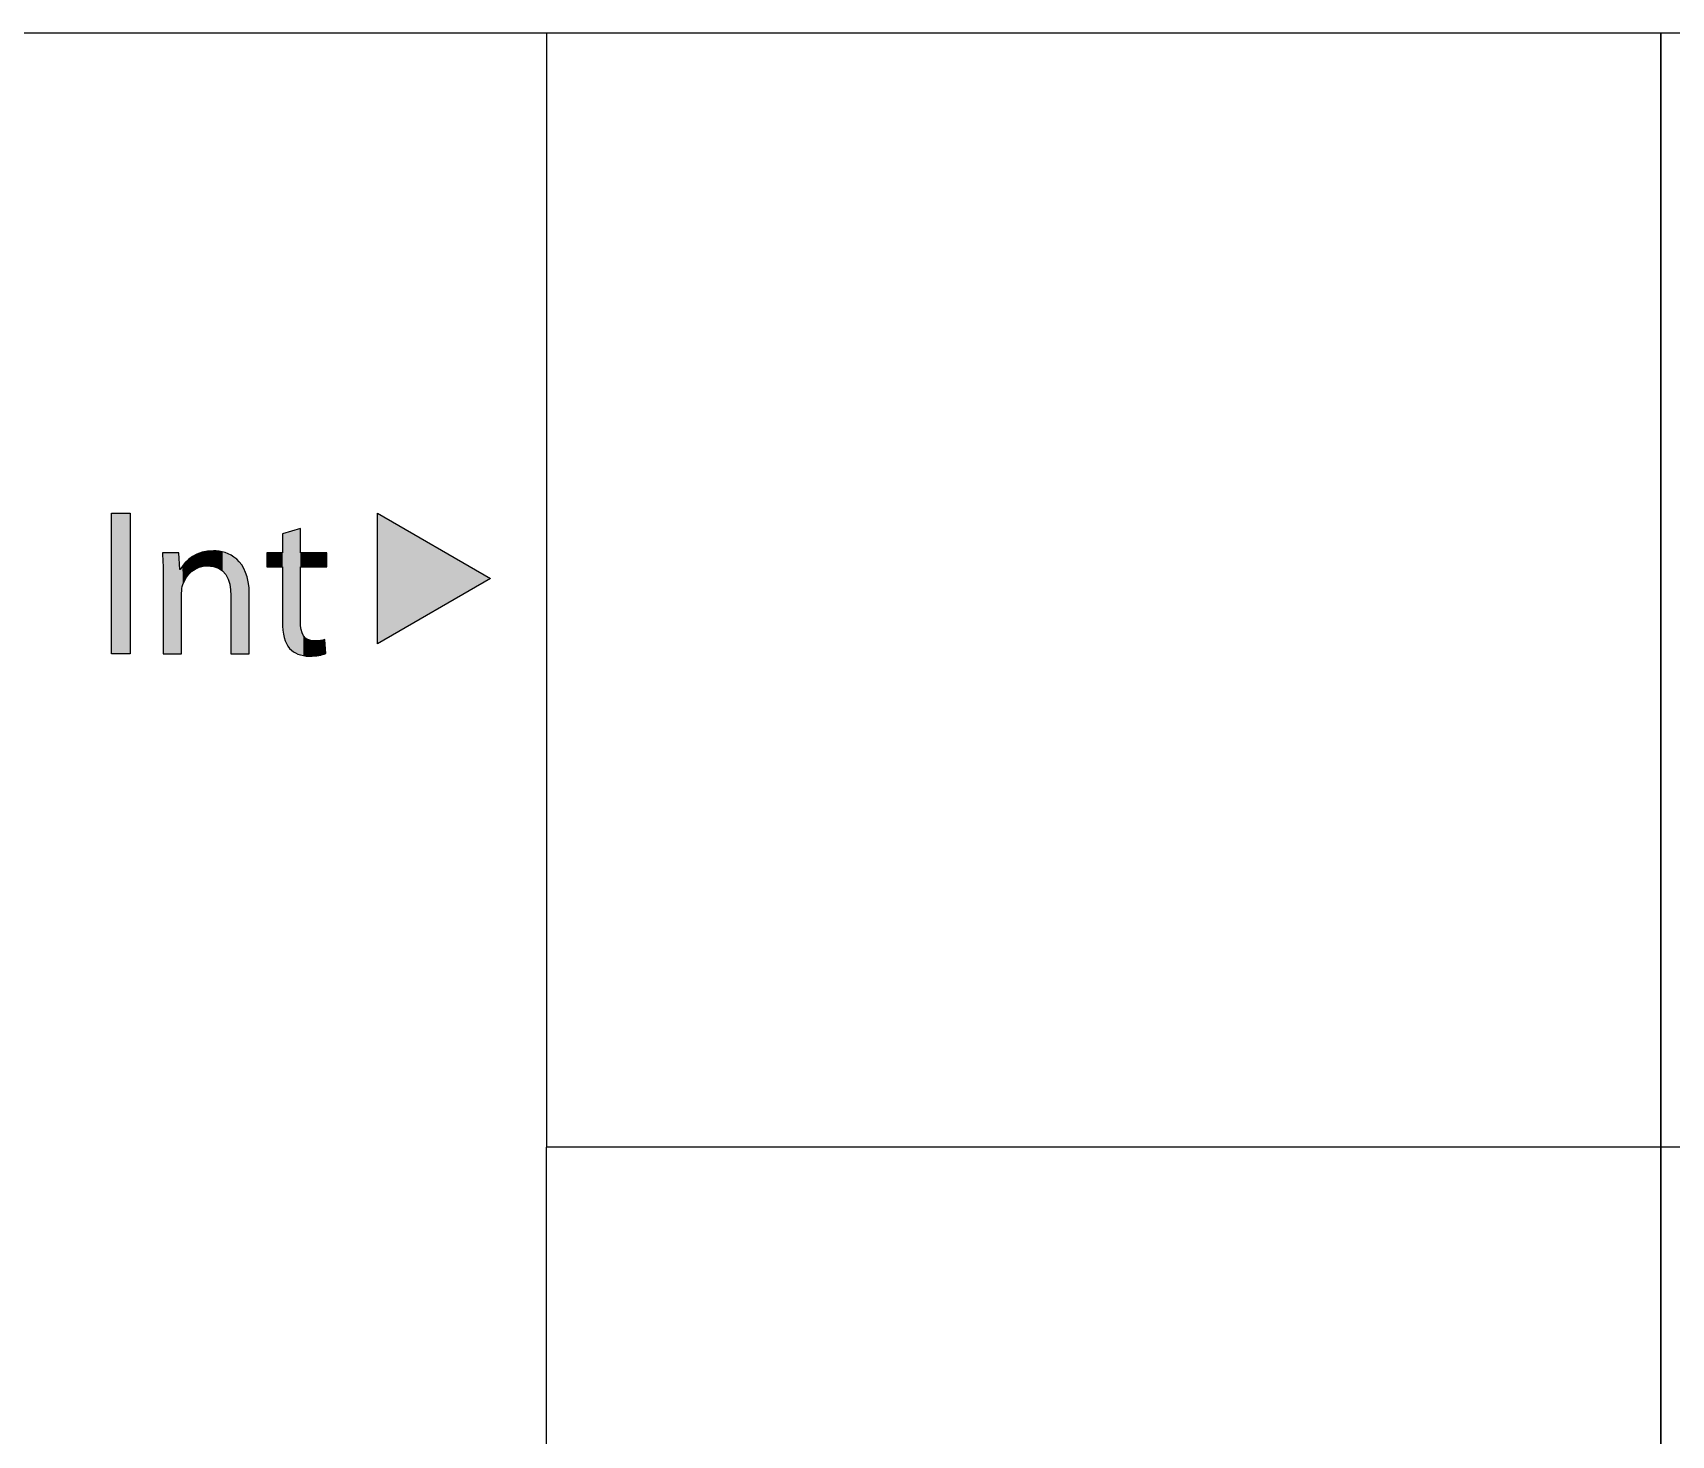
# Model space of a CAD drawing. Extents: x 0 to 360, y -268 to 0.
# Drawn here: x 219.63 to 243.15, y -160.13 to -140 of the extents above; entities that cross this region are included whole.
import ezdxf

# ---------------------------------------------------------------- set-up
doc = ezdxf.new("R2010")
doc.units = 0
doc.linetypes.add('AI-LINETYPE-7', pattern=[8.519513, 4.259756, -4.259756])
doc.layers.add('LAYER_1', color=7, linetype='CONTINUOUS')

# ---------------------------------------------------------------- blocks, each defined once
blk = doc.blocks.new('BLOCK_19')
at = {"layer": 'LAYER_1', "color": 250, "linetype": 'AI-LINETYPE-7'}
blk.add_lwpolyline([(121.377, -140), (340.754, -140)], dxfattribs=at)
blk = doc.blocks.new('BLOCK_18')
at = {"layer": 'LAYER_1'}
blk.add_blockref('BLOCK_19', (0, 0), dxfattribs=at)
blk = doc.blocks.new('*U312')
at = {"layer": 'LAYER_1', "color": 250, "extrusion": (0, 0, -1)}
for points in [[(-220.761, -148.917), (-220.761, -146.896), (-221.025, -148.917)], [(-221.025, -148.917), (-220.761, -146.896), (-221.025, -146.896)]]:
    blk.add_solid(points, dxfattribs=at)
blk = doc.blocks.new('*U313')
at = {"layer": 'LAYER_1', "color": 250, "extrusion": (0, 0, -1)}
for points in [[(-221.499, -147.65), (-221.49, -147.466), (-221.499, -147.466)], [(-221.502, -147.859), (-221.499, -147.466), (-221.502, -147.466)], [(-221.502, -148.917), (-221.502, -147.466), (-221.724, -148.917)], [(-221.724, -148.917), (-221.502, -147.466), (-221.724, -147.466)], [(-221.724, -148.917), (-221.724, -147.466), (-221.739, -148.917)], [(-221.739, -148.917), (-221.724, -147.466), (-221.739, -147.706)], [(-222.059, -147.662), (-222.059, -147.459), (-222.075, -147.657)], [(-222.075, -147.657), (-222.075, -147.455), (-222.137, -147.652)], [(-222.295, -147.686), (-222.225, -147.436), (-222.295, -147.441)], [(-222.304, -147.692), (-222.295, -147.441), (-222.304, -147.442)], [(-222.353, -147.726), (-222.304, -147.442), (-222.353, -147.454)], [(-222.39, -147.768), (-222.353, -147.454), (-222.39, -147.462)], [(-222.399, -147.778), (-222.39, -147.462), (-222.399, -147.466)], [(-222.433, -147.842), (-222.399, -147.466), (-222.433, -147.481)], [(-221.739, -148.917), (-221.739, -147.706), (-221.745, -148.917)], [(-221.745, -148.917), (-221.739, -147.706), (-221.745, -147.706)], [(-221.745, -148.917), (-221.745, -147.706), (-221.766, -148.917)], [(-221.766, -148.045), (-221.766, -147.672), (-221.77, -147.979)], [(-221.77, -147.979), (-221.77, -147.665), (-221.776, -147.954)], [(-221.776, -147.954), (-221.776, -147.655), (-221.784, -147.922)], [(-221.784, -147.922), (-221.784, -147.646), (-221.806, -147.868)], [(-221.806, -147.868), (-221.806, -147.62), (-221.816, -147.85)], [(-221.816, -147.85), (-221.816, -147.607), (-221.835, -147.817)], [(-221.835, -147.817), (-221.835, -147.589), (-221.865, -147.78)], [(-221.865, -147.78), (-221.865, -147.561), (-221.872, -147.772)], [(-221.872, -147.772), (-221.872, -147.556), (-221.914, -147.732)], [(-221.914, -147.732), (-221.914, -147.525), (-221.922, -147.727)], [(-221.922, -147.727), (-221.922, -147.52), (-221.963, -147.698)], [(-221.963, -147.698), (-221.963, -147.498), (-221.986, -147.687)], [(-221.986, -147.687), (-221.986, -147.486), (-222.017, -147.673)], [(-222.017, -147.673), (-222.017, -147.474), (-222.059, -147.662)], [(-222.456, -147.915), (-222.433, -147.481), (-222.456, -147.492)], [(-222.469, -147.995), (-222.456, -147.492), (-222.469, -147.497)], [(-222.474, -148.081), (-222.469, -147.497), (-222.474, -147.499)], [(-222.474, -148.917), (-222.474, -147.499), (-222.475, -148.917)], [(-222.475, -148.917), (-222.474, -147.499), (-222.475, -147.5)], [(-222.475, -148.917), (-222.475, -147.5), (-222.556, -148.917)], [(-222.556, -148.917), (-222.475, -147.5), (-222.556, -147.558)], [(-222.556, -148.917), (-222.556, -147.558), (-222.594, -148.917)], [(-222.594, -148.917), (-222.556, -147.558), (-222.594, -147.596)], [(-222.594, -148.917), (-222.594, -147.596), (-222.628, -148.917)], [(-222.628, -148.917), (-222.594, -147.596), (-222.628, -147.639)], [(-222.628, -148.917), (-222.628, -147.639), (-222.659, -148.917)], [(-222.659, -148.917), (-222.628, -147.639), (-222.659, -147.69)], [(-222.659, -148.917), (-222.659, -147.69), (-222.686, -148.917)], [(-222.686, -148.917), (-222.659, -147.69), (-222.686, -147.747)], [(-222.686, -148.917), (-222.686, -147.747), (-222.707, -148.917)], [(-222.707, -148.917), (-222.686, -147.747), (-222.707, -147.812)], [(-222.707, -148.917), (-222.707, -147.812), (-222.724, -148.917)], [(-222.724, -148.917), (-222.707, -147.812), (-222.724, -147.884)], [(-222.724, -148.917), (-222.724, -147.884), (-222.734, -148.917)], [(-222.734, -148.917), (-222.724, -147.884), (-222.734, -147.965)], [(-222.734, -148.917), (-222.734, -147.965), (-222.737, -148.917)], [(-222.737, -148.917), (-222.734, -147.965), (-222.737, -148.053)]]:
    blk.add_solid(points, dxfattribs=at)
at = {"layer": 'LAYER_1', "color": 250}
for points in [[(221.499, -147.65), (221.499, -147.466), (221.502, -147.859)], [(222.059, -147.662), (222.017, -147.474), (222.059, -147.459)], [(222.075, -147.657), (222.059, -147.459), (222.075, -147.455)], [(222.137, -147.652), (222.075, -147.455), (222.137, -147.442)], [(222.137, -147.652), (222.137, -147.442), (222.138, -147.652)], [(222.138, -147.652), (222.137, -147.442), (222.138, -147.442)], [(222.223, -147.661), (222.138, -147.442), (222.223, -147.436)], [(222.138, -147.652), (222.138, -147.442), (222.223, -147.661)], [(222.223, -147.661), (222.223, -147.436), (222.225, -147.661)], [(222.225, -147.661), (222.223, -147.436), (222.225, -147.436)], [(222.225, -147.661), (222.225, -147.436), (222.295, -147.686)], [(222.295, -147.686), (222.295, -147.441), (222.304, -147.692)], [(222.304, -147.692), (222.304, -147.442), (222.353, -147.726)], [(222.353, -147.726), (222.353, -147.454), (222.39, -147.768)], [(222.39, -147.768), (222.39, -147.462), (222.399, -147.778)], [(222.399, -147.778), (222.399, -147.466), (222.433, -147.842)], [(221.766, -148.917), (221.745, -147.706), (221.766, -147.672)], [(221.77, -147.979), (221.766, -147.672), (221.77, -147.665)], [(221.776, -147.954), (221.77, -147.665), (221.776, -147.655)], [(221.784, -147.922), (221.776, -147.655), (221.784, -147.646)], [(221.806, -147.868), (221.784, -147.646), (221.806, -147.62)], [(221.816, -147.85), (221.806, -147.62), (221.816, -147.607)], [(221.835, -147.817), (221.816, -147.607), (221.835, -147.589)], [(221.865, -147.78), (221.835, -147.589), (221.865, -147.561)], [(221.872, -147.772), (221.865, -147.561), (221.872, -147.556)], [(221.914, -147.732), (221.872, -147.556), (221.914, -147.525)], [(221.922, -147.727), (221.914, -147.525), (221.922, -147.52)], [(221.963, -147.698), (221.922, -147.52), (221.963, -147.498)], [(221.986, -147.687), (221.963, -147.498), (221.986, -147.486)], [(222.017, -147.673), (221.986, -147.486), (222.017, -147.474)], [(222.433, -147.842), (222.433, -147.481), (222.456, -147.915)], [(222.456, -147.915), (222.456, -147.492), (222.469, -147.995)], [(222.469, -147.995), (222.469, -147.497), (222.474, -148.081)]]:
    blk.add_solid(points, dxfattribs=at)
blk = doc.blocks.new('*U314')
at = {"layer": 'LAYER_1', "color": 250}
for points in [[(223.22, -148.578), (223.214, -147.196), (223.22, -147.194)], [(223.214, -148.458), (223.214, -147.196), (223.22, -148.578)], [(223.238, -148.682), (223.22, -147.194), (223.238, -147.189)], [(223.22, -148.578), (223.22, -147.194), (223.238, -148.682)], [(223.27, -148.769), (223.238, -147.189), (223.27, -147.179)], [(223.238, -148.682), (223.238, -147.189), (223.27, -148.769)], [(223.316, -148.839), (223.27, -147.179), (223.316, -147.165)], [(223.27, -148.769), (223.27, -147.179), (223.316, -148.839)], [(223.37, -148.885), (223.316, -147.165), (223.37, -147.149)], [(223.316, -148.839), (223.316, -147.165), (223.37, -148.885)], [(223.436, -148.92), (223.37, -147.149), (223.436, -147.129)], [(223.37, -148.885), (223.37, -147.149), (223.436, -148.92)], [(223.472, -148.931), (223.436, -147.129), (223.472, -147.118)], [(223.436, -148.92), (223.436, -147.129), (223.472, -148.931)], [(222.989, -147.667), (222.989, -147.466), (223.214, -147.667)], [(223.214, -147.667), (222.989, -147.466), (223.214, -147.466)], [(223.472, -148.931), (223.472, -148.449), (223.482, -148.933)], [(223.482, -148.933), (223.482, -148.569), (223.496, -148.937)], [(223.496, -148.937), (223.496, -148.618), (223.513, -148.942)], [(223.513, -148.942), (223.513, -148.653), (223.516, -148.942)], [(223.516, -148.942), (223.516, -148.658), (223.543, -148.945)], [(223.543, -148.945), (223.543, -148.689), (223.577, -148.948)], [(223.577, -148.948), (223.577, -148.712), (223.601, -148.95)], [(223.737, -148.939), (223.67, -148.731), (223.737, -148.728)], [(223.758, -148.933), (223.737, -148.728), (223.758, -148.727)], [(223.823, -148.917), (223.758, -148.727), (223.823, -148.713)]]:
    blk.add_solid(points, dxfattribs=at)
at = {"layer": 'LAYER_1', "color": 250, "extrusion": (0, 0, -1)}
for points in [[(-223.472, -147.667), (-223.472, -147.466), (-223.482, -147.667)], [(-223.482, -147.667), (-223.472, -147.466), (-223.482, -147.466)], [(-223.482, -147.667), (-223.482, -147.466), (-223.496, -147.667)], [(-223.496, -147.667), (-223.482, -147.466), (-223.496, -147.466)], [(-223.496, -147.667), (-223.496, -147.466), (-223.513, -147.667)], [(-223.513, -147.667), (-223.496, -147.466), (-223.513, -147.466)], [(-223.513, -147.667), (-223.513, -147.466), (-223.516, -147.667)], [(-223.516, -147.667), (-223.513, -147.466), (-223.516, -147.466)], [(-223.516, -147.667), (-223.516, -147.466), (-223.543, -147.667)], [(-223.543, -147.667), (-223.516, -147.466), (-223.543, -147.466)], [(-223.543, -147.667), (-223.543, -147.466), (-223.577, -147.667)], [(-223.577, -147.667), (-223.543, -147.466), (-223.577, -147.466)], [(-223.577, -147.667), (-223.577, -147.466), (-223.601, -147.667)], [(-223.601, -147.667), (-223.577, -147.466), (-223.601, -147.466)], [(-223.601, -147.667), (-223.601, -147.466), (-223.619, -147.667)], [(-223.619, -147.667), (-223.601, -147.466), (-223.619, -147.466)], [(-223.619, -147.667), (-223.619, -147.466), (-223.67, -147.667)], [(-223.67, -147.667), (-223.619, -147.466), (-223.67, -147.466)], [(-223.67, -147.667), (-223.67, -147.466), (-223.737, -147.667)], [(-223.737, -147.667), (-223.67, -147.466), (-223.737, -147.466)], [(-223.737, -147.667), (-223.737, -147.466), (-223.758, -147.667)], [(-223.758, -147.667), (-223.737, -147.466), (-223.758, -147.466)], [(-223.758, -147.667), (-223.758, -147.466), (-223.823, -147.667)], [(-223.823, -147.667), (-223.758, -147.466), (-223.823, -147.466)], [(-223.823, -147.667), (-223.823, -147.466), (-223.834, -147.667)], [(-223.834, -147.667), (-223.823, -147.466), (-223.834, -147.466)], [(-223.834, -147.667), (-223.834, -147.466), (-223.85, -147.667)], [(-223.85, -147.667), (-223.834, -147.466), (-223.85, -147.466)], [(-223.482, -148.933), (-223.472, -148.449), (-223.482, -148.569)], [(-223.496, -148.937), (-223.482, -148.569), (-223.496, -148.618)], [(-223.513, -148.942), (-223.496, -148.618), (-223.513, -148.653)], [(-223.516, -148.942), (-223.513, -148.653), (-223.516, -148.658)], [(-223.543, -148.945), (-223.516, -148.658), (-223.543, -148.689)], [(-223.577, -148.948), (-223.543, -148.689), (-223.577, -148.712)], [(-223.601, -148.95), (-223.577, -148.712), (-223.601, -148.72)], [(-223.601, -148.95), (-223.601, -148.72), (-223.619, -148.948)], [(-223.619, -148.948), (-223.601, -148.72), (-223.619, -148.726)], [(-223.619, -148.948), (-223.619, -148.726), (-223.67, -148.944)], [(-223.67, -148.944), (-223.619, -148.726), (-223.67, -148.731)], [(-223.67, -148.944), (-223.67, -148.731), (-223.737, -148.939)], [(-223.737, -148.939), (-223.737, -148.728), (-223.758, -148.933)], [(-223.758, -148.933), (-223.758, -148.727), (-223.823, -148.917)], [(-223.823, -148.917), (-223.823, -148.713), (-223.834, -148.914)]]:
    blk.add_solid(points, dxfattribs=at)
blk = doc.blocks.new('*U315')
at = {"layer": 'LAYER_1', "color": 250, "extrusion": (0, 0, -1)}
blk.add_solid([(-224.576, -148.772), (-224.576, -146.895), (-226.202, -147.834)], dxfattribs=at)
blk = doc.blocks.new('BLOCK_36')
at = {"layer": 'LAYER_1'}
for points in [[(221.025, -146.896), (221.025, -148.917), (220.761, -148.917), (220.761, -146.896), (221.025, -146.896)], [(224.576, -148.772), (224.576, -146.895), (226.202, -147.834), (224.576, -148.772)]]:
    blk.add_lwpolyline(points, dxfattribs=at)
for points, knots in [([(223.472, -147.118), (223.472, -147.118), (223.472, -147.466), (223.472, -147.466), (223.472, -147.466), (223.85, -147.466), (223.85, -147.466), (223.85, -147.466), (223.85, -147.667), (223.85, -147.667), (223.85, -147.667), (223.472, -147.667), (223.472, -147.667), (223.472, -147.667), (223.472, -148.449), (223.472, -148.449), (223.472, -148.629), (223.523, -148.731), (223.67, -148.731), (223.741, -148.731), (223.783, -148.725), (223.823, -148.713), (223.823, -148.713), (223.834, -148.914), (223.834, -148.914), (223.783, -148.932), (223.703, -148.95), (223.601, -148.95), (223.478, -148.95), (223.379, -148.908), (223.316, -148.839), (223.244, -148.758), (223.214, -148.629), (223.214, -148.458), (223.214, -148.458), (223.214, -147.667), (223.214, -147.667), (223.214, -147.667), (222.989, -147.667), (222.989, -147.667), (222.989, -147.667), (222.989, -147.466), (222.989, -147.466), (222.989, -147.466), (223.214, -147.466), (223.214, -147.466), (223.214, -147.466), (223.214, -147.196), (223.214, -147.196), (223.214, -147.196), (223.472, -147.118), (223.472, -147.118)], [0, 0, 0, 0, 1, 1, 1, 2, 2, 2, 3, 3, 3, 4, 4, 4, 5, 5, 5, 6, 6, 6, 7, 7, 7, 8, 8, 8, 9, 9, 9, 10, 10, 10, 11, 11, 11, 12, 12, 12, 13, 13, 13, 14, 14, 14, 15, 15, 15, 16, 16, 16, 17, 17, 17, 17]), ([(221.502, -147.859), (221.502, -147.706), (221.499, -147.586), (221.49, -147.466), (221.49, -147.466), (221.724, -147.466), (221.724, -147.466), (221.724, -147.466), (221.739, -147.706), (221.739, -147.706), (221.739, -147.706), (221.745, -147.706), (221.745, -147.706), (221.817, -147.571), (221.984, -147.436), (222.225, -147.436), (222.425, -147.436), (222.737, -147.556), (222.737, -148.053), (222.737, -148.053), (222.737, -148.917), (222.737, -148.917), (222.737, -148.917), (222.474, -148.917), (222.474, -148.917), (222.474, -148.917), (222.474, -148.081), (222.474, -148.081), (222.474, -147.847), (222.387, -147.652), (222.137, -147.652), (221.966, -147.652), (221.831, -147.775), (221.784, -147.922), (221.771, -147.955), (221.766, -148), (221.766, -148.045), (221.766, -148.045), (221.766, -148.917), (221.766, -148.917), (221.766, -148.917), (221.502, -148.917), (221.502, -148.917), (221.502, -148.917), (221.502, -147.859), (221.502, -147.859)], [0, 0, 0, 0, 1, 1, 1, 2, 2, 2, 3, 3, 3, 4, 4, 4, 5, 5, 5, 6, 6, 6, 7, 7, 7, 8, 8, 8, 9, 9, 9, 10, 10, 10, 11, 11, 11, 12, 12, 12, 13, 13, 13, 14, 14, 14, 15, 15, 15, 15])]:
    blk.add_open_spline(points, degree=3, knots=knots, dxfattribs=at)
at = {"layer": 'LAYER_1', "color": 250}
for name in ['*U312', '*U315', '*U314', '*U313']:
    blk.add_blockref(name, (0, 0), dxfattribs=at)
blk = doc.blocks.new('BLOCK_20')
at = {"layer": 'LAYER_1', "color": 250}
for points in [[(267, -196), (218.966, -196), (218.966, -140), (267, -140), (267, -196)], [(243, -156), (227.007, -156), (227.007, -140), (243, -140), (243, -156)], [(251, -156), (243, -156), (243, -140), (251, -140), (251, -156)], [(243, -156), (227, -156), (227, -172), (243, -172), (243, -156)], [(251, -156), (243, -156), (243, -172), (251, -172), (251, -156)]]:
    blk.add_lwpolyline(points, dxfattribs=at)
at = {"layer": 'LAYER_1'}
blk.add_blockref('BLOCK_36', (0, 0), dxfattribs=at)
blk = doc.blocks.new('BLOCK_17')
at = {"layer": 'LAYER_1'}
for name in ['BLOCK_18', 'BLOCK_20']:
    blk.add_blockref(name, (0, 0), dxfattribs=at)

msp = doc.modelspace()

# ---------------------------------------------------------------- block references
at = {"layer": 'LAYER_1'}
msp.add_blockref('BLOCK_17', (0, 0), dxfattribs=at)

doc.saveas('drawing.dxf')
